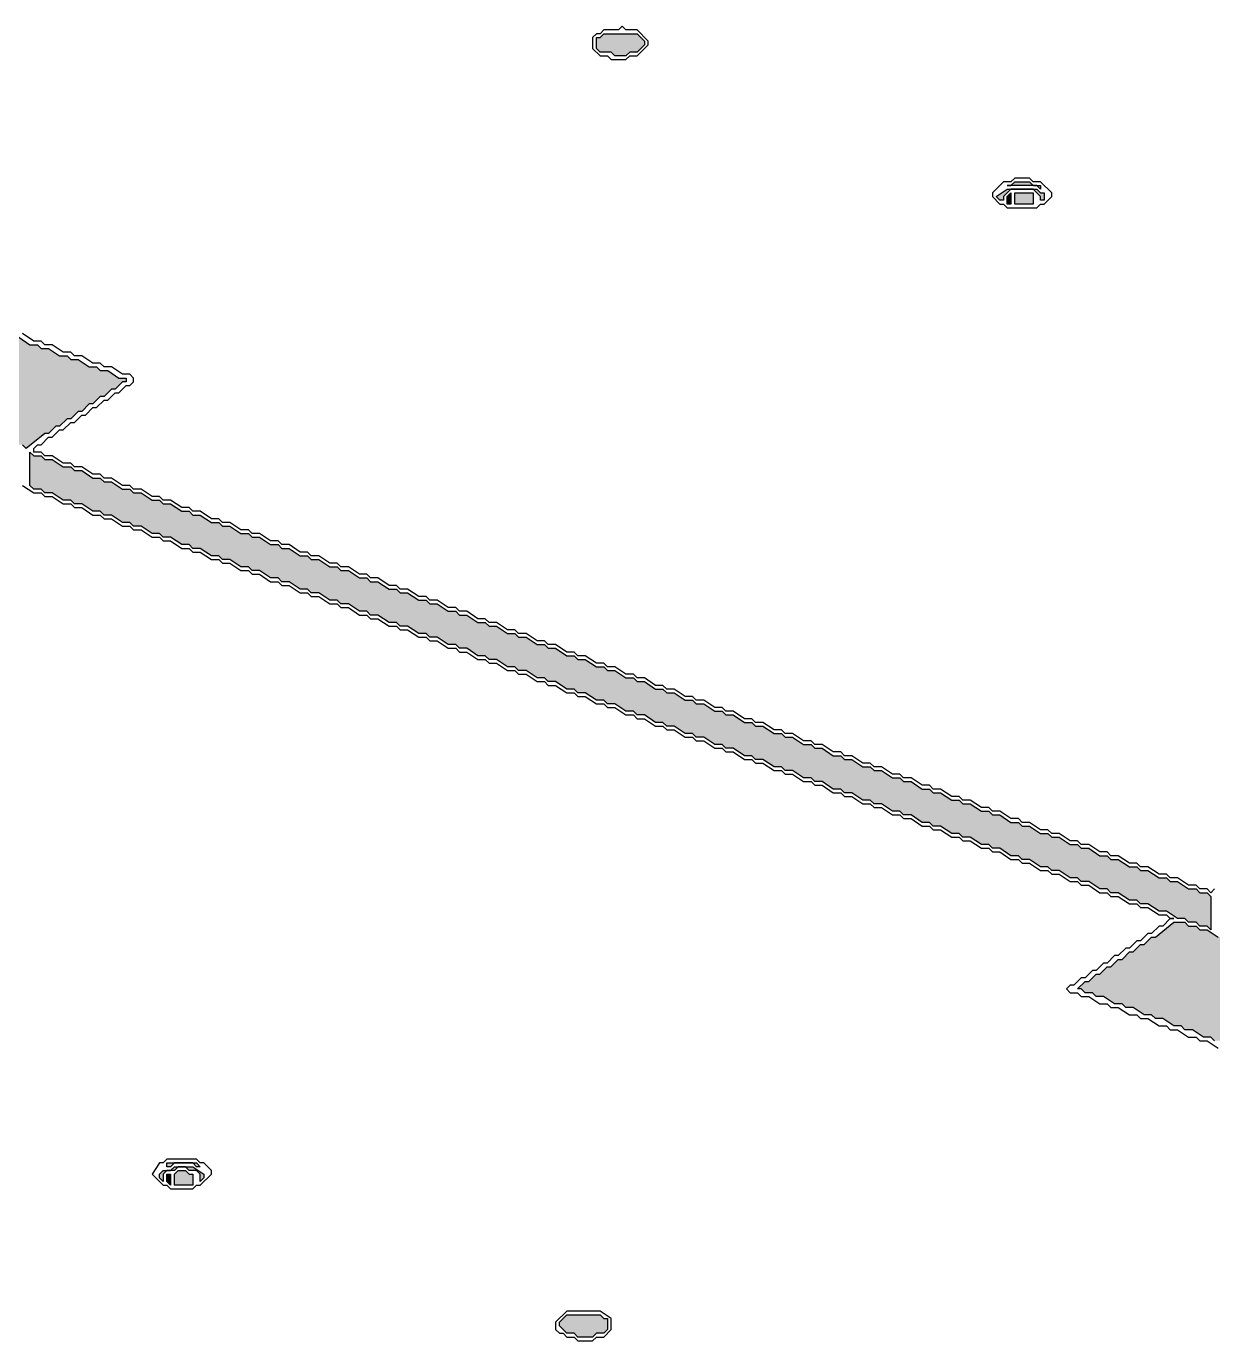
# Model space of a CAD drawing. Header units: millimetres. Extents: x 5 to 252589, y 5 to 415.
# Drawn here: x 435.5 to 462.21, y 324.42 to 354 of the extents above; entities that cross this region are included whole.
import ezdxf

# ---------------------------------------------------------------- set-up
doc = ezdxf.new("R2010")
doc.units = ezdxf.units.MM
doc.layers.add('HATCH', color=8, linetype='Continuous', lineweight=9)
doc.layers.add('OUTLINE', color=7, linetype='Continuous', lineweight=25)

msp = doc.modelspace()

# ---------------------------------------------------------------- hatches: boundary and pattern name
at = {"layer": 'HATCH', "true_color": 0xb9bfc3}
for points in [[(448.33333, 353.5), (448.33333, 353.75), (448.41667, 353.75), (448.5, 353.83333), (449.25, 353.83333), (449.41667, 353.66667), (449.41667, 353.58333), (449.25, 353.41667), (449.08333, 353.41667), (449, 353.33333), (448.75, 353.33333), (448.66667, 353.41667), (448.41667, 353.41667)], [(457.33333, 350.16667), (457.58333, 350.33333), (458.25, 350.33333), (458.33333, 350.25), (458.41667, 350.25), (458.41667, 350.08333), (458.33333, 350.08333), (458.33333, 350.16667), (458.16667, 350.33333), (457.66667, 350.33333), (457.5, 350.16667), (457.5, 350.08333), (457.41667, 350.08333)], [(438.5, 328.08333), (438.5, 328.16667), (438.58333, 328.25), (438.75, 328.25), (438.83333, 328.33333), (439.25, 328.33333), (439.5, 328.16667), (439.5, 328.08333), (439.41667, 328), (439.41667, 328.16667), (439.33333, 328.25), (439.16667, 328.25), (439.08333, 328.33333), (438.91667, 328.33333), (438.83333, 328.25), (438.66667, 328.25), (438.58333, 328.16667), (438.58333, 328)], [(447.5, 324.75), (447.5, 324.83333), (447.66667, 325), (448.41667, 325), (448.5, 324.91667), (448.58333, 324.91667), (448.58333, 324.66667), (448.5, 324.58333), (448.33333, 324.58333), (448.25, 324.5), (447.91667, 324.5), (447.83333, 324.58333), (447.66667, 324.58333)]]:
    msp.add_hatch(color=9, dxfattribs=at).paths.add_polyline_path(points)
at = {"layer": 'HATCH', "true_color": 0xceb089}
for points in [[(437.75, 346), (437.66667, 346), (437.5, 345.83333), (437.41667, 345.83333), (437.25, 345.66667), (437.16667, 345.66667), (437, 345.5), (436.91667, 345.5), (436.75, 345.33333), (436.66667, 345.33333), (436.5, 345.16667), (436.41667, 345.16667), (436.25, 345), (436.16667, 345), (436, 344.83333), (435.91667, 344.83333), (435.5, 344.5), (435.41667, 344.58333), (435.25, 344.58333), (435.16667, 344.66667), (435, 344.66667), (434.75, 344.83333), (434.58333, 344.83333), (434.5, 344.91667), (434.33333, 344.91667), (434.08333, 345.08333), (433.91667, 345.08333), (433.83333, 345.16667), (433.66667, 345.16667), (433.41667, 345.33333), (433.25, 345.33333), (433.16667, 345.41667), (433, 345.41667), (432.75, 345.58333), (432.58333, 345.58333), (432.5, 345.66667), (432.33333, 345.66667), (432.08333, 345.83333), (431.91667, 345.83333), (431.83333, 345.91667), (431.66667, 345.91667), (431.41667, 346.08333), (431.25, 346.08333), (431.16667, 346.16667), (431, 346.16667), (430.75, 346.33333), (430.58333, 346.33333), (430.5, 346.41667), (430.33333, 346.41667), (430.08333, 346.58333), (429.91667, 346.58333), (429.83333, 346.66667), (429.66667, 346.66667), (429.41667, 346.83333), (429.25, 346.83333), (429.16667, 346.91667), (429, 346.91667), (428.75, 347.08333), (428.58333, 347.08333), (428.5, 347.16667), (428.33333, 347.16667), (428.08333, 347.33333), (427.91667, 347.33333), (427.83333, 347.41667), (427.66667, 347.41667), (427.41667, 347.58333), (427.25, 347.58333), (427.16667, 347.66667), (427, 347.66667), (426.75, 347.83333), (426.58333, 347.83333), (426.5, 347.91667), (426.33333, 347.91667), (426.08333, 348.08333), (425.91667, 348.08333), (425.83333, 348.16667), (425.66667, 348.16667), (425.41667, 348.33333), (425.25, 348.33333), (425.16667, 348.41667), (425, 348.41667), (424.75, 348.58333), (424.58333, 348.58333), (424.5, 348.66667), (424.33333, 348.66667), (424.08333, 348.83333), (423.91667, 348.83333), (423.83333, 348.91667), (423.66667, 348.91667), (423.41667, 349.08333), (423.25, 349.08333), (423.16667, 349.16667), (423, 349.16667), (422.75, 349.33333), (422.58333, 349.33333), (422.5, 349.41667), (422.33333, 349.41667), (422.08333, 349.58333), (421.91667, 349.58333), (421.83333, 349.66667), (421.66667, 349.66667), (421.41667, 349.83333), (421.25, 349.83333), (421.16667, 349.91667), (421, 349.91667), (420.75, 350.08333), (420.58333, 350.08333), (420.5, 350.16667), (420.33333, 350.16667), (420.08333, 350.33333), (419.91667, 350.33333), (419.83333, 350.41667), (419.66667, 350.41667), (419.75, 350.5), (419.83333, 350.5), (420, 350.66667), (420.08333, 350.66667), (420.25, 350.83333), (420.33333, 350.83333), (420.5, 351), (420.58333, 351), (420.75, 351.16667), (420.83333, 351.16667), (421, 351.33333), (421.08333, 351.33333), (421.25, 351.5), (421.33333, 351.5), (421.5, 351.66667), (421.58333, 351.66667), (421.75, 351.83333), (421.83333, 351.83333), (422, 352), (422.25, 351.83333), (422.41667, 351.83333), (422.5, 351.75), (422.66667, 351.75), (422.91667, 351.58333), (423.08333, 351.58333), (423.16667, 351.5), (423.33333, 351.5), (423.58333, 351.33333), (423.75, 351.33333), (423.83333, 351.25), (424, 351.25), (424.25, 351.08333), (424.41667, 351.08333), (424.5, 351), (424.66667, 351), (424.91667, 350.83333), (425.08333, 350.83333), (425.16667, 350.75), (425.33333, 350.75), (425.58333, 350.58333), (425.75, 350.58333), (425.83333, 350.5), (426, 350.5), (426.25, 350.33333), (426.41667, 350.33333), (426.5, 350.25), (426.66667, 350.25), (426.91667, 350.08333), (427.08333, 350.08333), (427.16667, 350), (427.33333, 350), (427.58333, 349.83333), (427.75, 349.83333), (427.83333, 349.75), (428, 349.75), (428.25, 349.58333), (428.41667, 349.58333), (428.5, 349.5), (428.66667, 349.5), (428.91667, 349.33333), (429.08333, 349.33333), (429.16667, 349.25), (429.33333, 349.25), (429.58333, 349.08333), (429.75, 349.08333), (429.83333, 349), (430, 349), (430.25, 348.83333), (430.41667, 348.83333), (430.5, 348.75), (430.66667, 348.75), (430.91667, 348.58333), (431.08333, 348.58333), (431.16667, 348.5), (431.33333, 348.5), (431.58333, 348.33333), (431.75, 348.33333), (431.83333, 348.25), (432, 348.25), (432.25, 348.08333), (432.41667, 348.08333), (432.5, 348), (432.66667, 348), (432.91667, 347.83333), (433.08333, 347.83333), (433.16667, 347.75), (433.33333, 347.75), (433.58333, 347.58333), (433.75, 347.58333), (433.83333, 347.5), (434, 347.5), (434.25, 347.33333), (434.41667, 347.33333), (434.5, 347.25), (434.66667, 347.25), (434.91667, 347.08333), (435.08333, 347.08333), (435.16667, 347), (435.33333, 347), (435.58333, 346.83333), (435.75, 346.83333), (435.83333, 346.75), (436, 346.75), (436.25, 346.58333), (436.41667, 346.58333), (436.5, 346.5), (436.66667, 346.5), (436.91667, 346.33333), (437.08333, 346.33333), (437.16667, 346.25), (437.33333, 346.25), (437.58333, 346.08333), (437.75, 346.08333)], [(477.16667, 327.91667), (474.91667, 326.41667), (474.83333, 326.5), (474.66667, 326.5), (474.41667, 326.66667), (474.25, 326.66667), (474.16667, 326.75), (474, 326.75), (473.75, 326.91667), (473.58333, 326.91667), (473.5, 327), (473.33333, 327), (473.08333, 327.16667), (472.91667, 327.16667), (472.83333, 327.25), (472.66667, 327.25), (472.41667, 327.41667), (472.25, 327.41667), (472.16667, 327.5), (472, 327.5), (471.75, 327.66667), (471.58333, 327.66667), (471.5, 327.75), (471.33333, 327.75), (471.08333, 327.91667), (470.91667, 327.91667), (470.83333, 328), (470.66667, 328), (470.41667, 328.16667), (470.25, 328.16667), (470.16667, 328.25), (470, 328.25), (469.75, 328.41667), (469.58333, 328.41667), (469.5, 328.5), (469.33333, 328.5), (469.08333, 328.66667), (468.91667, 328.66667), (468.83333, 328.75), (468.66667, 328.75), (468.41667, 328.91667), (468.25, 328.91667), (468.16667, 329), (468, 329), (467.75, 329.16667), (467.58333, 329.16667), (467.5, 329.25), (467.33333, 329.25), (467.08333, 329.41667), (466.91667, 329.41667), (466.83333, 329.5), (466.66667, 329.5), (466.41667, 329.66667), (466.25, 329.66667), (466.16667, 329.75), (466, 329.75), (465.75, 329.91667), (465.58333, 329.91667), (465.5, 330), (465.33333, 330), (465.08333, 330.16667), (464.91667, 330.16667), (464.83333, 330.25), (464.66667, 330.25), (464.41667, 330.41667), (464.25, 330.41667), (464.16667, 330.5), (464, 330.5), (463.75, 330.66667), (463.58333, 330.66667), (463.5, 330.75), (463.33333, 330.75), (463.08333, 330.91667), (462.91667, 330.91667), (462.83333, 331), (462.66667, 331), (462.41667, 331.16667), (462.25, 331.16667), (462.16667, 331.25), (462, 331.25), (461.75, 331.41667), (461.58333, 331.41667), (461.5, 331.5), (461.33333, 331.5), (461.08333, 331.66667), (460.91667, 331.66667), (460.83333, 331.75), (460.66667, 331.75), (460.41667, 331.91667), (460.25, 331.91667), (460.16667, 332), (460, 332), (459.75, 332.16667), (459.58333, 332.16667), (459.5, 332.25), (459.33333, 332.25), (459.25, 332.33333), (459.16667, 332.33333), (459.33333, 332.5), (459.41667, 332.5), (459.58333, 332.66667), (459.66667, 332.66667), (459.83333, 332.83333), (459.91667, 332.83333), (460.08333, 333), (460.16667, 333), (460.33333, 333.16667), (460.41667, 333.16667), (460.58333, 333.33333), (460.66667, 333.33333), (460.83333, 333.5), (460.91667, 333.5), (461.33333, 333.83333), (461.58333, 333.83333), (461.66667, 333.75), (461.83333, 333.75), (461.91667, 333.66667), (462.08333, 333.66667), (462.33333, 333.5), (462.5, 333.5), (462.58333, 333.41667), (462.75, 333.41667), (463, 333.25), (463.16667, 333.25), (463.25, 333.16667), (463.41667, 333.16667), (463.66667, 333), (463.83333, 333), (463.91667, 332.91667), (464.08333, 332.91667), (464.33333, 332.75), (464.5, 332.75), (464.58333, 332.66667), (464.75, 332.66667), (465, 332.5), (465.16667, 332.5), (465.25, 332.41667), (465.41667, 332.41667), (465.66667, 332.25), (465.83333, 332.25), (465.91667, 332.16667), (466.08333, 332.16667), (466.33333, 332), (466.5, 332), (466.58333, 331.91667), (466.75, 331.91667), (467, 331.75), (467.16667, 331.75), (467.25, 331.66667), (467.41667, 331.66667), (467.66667, 331.5), (467.83333, 331.5), (467.91667, 331.41667), (468.08333, 331.41667), (468.33333, 331.25), (468.5, 331.25), (468.58333, 331.16667), (468.75, 331.16667), (469, 331), (469.16667, 331), (469.25, 330.91667), (469.41667, 330.91667), (469.66667, 330.75), (469.83333, 330.75), (469.91667, 330.66667), (470.08333, 330.66667), (470.33333, 330.5), (470.5, 330.5), (470.58333, 330.41667), (470.75, 330.41667), (471, 330.25), (471.16667, 330.25), (471.25, 330.16667), (471.41667, 330.16667), (471.66667, 330), (471.83333, 330), (471.91667, 329.91667), (472.08333, 329.91667), (472.33333, 329.75), (472.5, 329.75), (472.58333, 329.66667), (472.75, 329.66667), (473, 329.5), (473.16667, 329.5), (473.25, 329.41667), (473.41667, 329.41667), (473.66667, 329.25), (473.83333, 329.25), (473.91667, 329.16667), (474.08333, 329.16667), (474.33333, 329), (474.5, 329), (474.58333, 328.91667), (474.75, 328.91667), (475, 328.75), (475.16667, 328.75), (475.25, 328.66667), (475.41667, 328.66667), (475.66667, 328.5), (475.83333, 328.5), (475.91667, 328.41667), (476.08333, 328.41667), (476.33333, 328.25), (476.5, 328.25), (476.58333, 328.16667), (476.75, 328.16667), (477, 328), (477.16667, 328)]]:
    msp.add_hatch(color=43, dxfattribs=at).paths.add_polyline_path(points)
at = {"layer": 'HATCH', "true_color": 0xbfa37e}
for points in [[(458.33333, 350.33333), (458.25, 350.41667), (457.58333, 350.41667), (457.66667, 350.41667), (457.75, 350.5), (458.08333, 350.5), (458.16667, 350.41667), (458.33333, 350.41667)], [(462.16667, 333.66667), (462.08333, 333.75), (461.91667, 333.75), (461.83333, 333.83333), (461.66667, 333.83333), (461.58333, 333.91667), (461.41667, 333.91667), (461.16667, 334.08333), (461, 334.08333), (460.75, 334.25), (460.58333, 334.25), (460.5, 334.33333), (460.33333, 334.33333), (460.08333, 334.5), (459.91667, 334.5), (459.83333, 334.58333), (459.66667, 334.58333), (459.41667, 334.75), (459.25, 334.75), (459.16667, 334.83333), (459, 334.83333), (458.75, 335), (458.58333, 335), (458.5, 335.08333), (458.33333, 335.08333), (458.08333, 335.25), (457.91667, 335.25), (457.83333, 335.33333), (457.66667, 335.33333), (457.41667, 335.5), (457.25, 335.5), (457.16667, 335.58333), (457, 335.58333), (456.75, 335.75), (456.58333, 335.75), (456.5, 335.83333), (456.33333, 335.83333), (456.08333, 336), (455.91667, 336), (455.83333, 336.08333), (455.66667, 336.08333), (455.41667, 336.25), (455.25, 336.25), (455.16667, 336.33333), (455, 336.33333), (454.75, 336.5), (454.58333, 336.5), (454.5, 336.58333), (454.33333, 336.58333), (454.08333, 336.75), (453.91667, 336.75), (453.83333, 336.83333), (453.66667, 336.83333), (453.41667, 337), (453.25, 337), (453.16667, 337.08333), (453, 337.08333), (452.75, 337.25), (452.58333, 337.25), (452.5, 337.33333), (452.33333, 337.33333), (452.08333, 337.5), (451.91667, 337.5), (451.83333, 337.58333), (451.66667, 337.58333), (451.41667, 337.75), (451.25, 337.75), (451.16667, 337.83333), (451, 337.83333), (450.75, 338), (450.58333, 338), (450.5, 338.08333), (450.33333, 338.08333), (450.08333, 338.25), (449.91667, 338.25), (449.83333, 338.33333), (449.66667, 338.33333), (449.41667, 338.5), (449.25, 338.5), (449.16667, 338.58333), (449, 338.58333), (448.75, 338.75), (448.58333, 338.75), (448.5, 338.83333), (448.33333, 338.83333), (448.08333, 339), (447.91667, 339), (447.83333, 339.08333), (447.66667, 339.08333), (447.41667, 339.25), (447.25, 339.25), (447.16667, 339.33333), (447, 339.33333), (446.75, 339.5), (446.58333, 339.5), (446.5, 339.58333), (446.33333, 339.58333), (446.08333, 339.75), (445.91667, 339.75), (445.83333, 339.83333), (445.66667, 339.83333), (445.41667, 340), (445.25, 340), (445.16667, 340.08333), (445, 340.08333), (444.75, 340.25), (444.58333, 340.25), (444.5, 340.33333), (444.33333, 340.33333), (444.08333, 340.5), (443.91667, 340.5), (443.83333, 340.58333), (443.66667, 340.58333), (443.41667, 340.75), (443.25, 340.75), (443.16667, 340.83333), (443, 340.83333), (442.75, 341), (442.58333, 341), (442.5, 341.08333), (442.33333, 341.08333), (442.08333, 341.25), (441.91667, 341.25), (441.83333, 341.33333), (441.66667, 341.33333), (441.41667, 341.5), (441.25, 341.5), (441.16667, 341.58333), (441, 341.58333), (440.75, 341.75), (440.58333, 341.75), (440.5, 341.83333), (440.33333, 341.83333), (440.08333, 342), (439.91667, 342), (439.83333, 342.08333), (439.66667, 342.08333), (439.41667, 342.25), (439.25, 342.25), (439.16667, 342.33333), (439, 342.33333), (438.75, 342.5), (438.58333, 342.5), (438.5, 342.58333), (438.33333, 342.58333), (438.08333, 342.75), (437.91667, 342.75), (437.83333, 342.83333), (437.66667, 342.83333), (437.41667, 343), (437.25, 343), (437.16667, 343.08333), (437, 343.08333), (436.75, 343.25), (436.58333, 343.25), (436.5, 343.33333), (436.33333, 343.33333), (436.08333, 343.5), (435.91667, 343.5), (435.83333, 343.58333), (435.66667, 343.58333), (435.58333, 343.66667), (435.58333, 344.41667), (435.66667, 344.33333), (435.83333, 344.33333), (435.91667, 344.25), (436.08333, 344.25), (436.33333, 344.08333), (436.5, 344.08333), (436.58333, 344), (436.75, 344), (437, 343.83333), (437.16667, 343.83333), (437.25, 343.75), (437.41667, 343.75), (437.66667, 343.58333), (437.83333, 343.58333), (437.91667, 343.5), (438.08333, 343.5), (438.33333, 343.33333), (438.5, 343.33333), (438.58333, 343.25), (438.75, 343.25), (439, 343.08333), (439.16667, 343.08333), (439.25, 343), (439.41667, 343), (439.66667, 342.83333), (439.83333, 342.83333), (439.91667, 342.75), (440.08333, 342.75), (440.33333, 342.58333), (440.5, 342.58333), (440.58333, 342.5), (440.75, 342.5), (441, 342.33333), (441.16667, 342.33333), (441.25, 342.25), (441.41667, 342.25), (441.66667, 342.08333), (441.83333, 342.08333), (441.91667, 342), (442.08333, 342), (442.33333, 341.83333), (442.5, 341.83333), (442.58333, 341.75), (442.75, 341.75), (443, 341.58333), (443.16667, 341.58333), (443.25, 341.5), (443.41667, 341.5), (443.66667, 341.33333), (443.83333, 341.33333), (443.91667, 341.25), (444.08333, 341.25), (444.33333, 341.08333), (444.5, 341.08333), (444.58333, 341), (444.75, 341), (445, 340.83333), (445.16667, 340.83333), (445.25, 340.75), (445.41667, 340.75), (445.66667, 340.58333), (445.83333, 340.58333), (445.91667, 340.5), (446.08333, 340.5), (446.33333, 340.33333), (446.5, 340.33333), (446.58333, 340.25), (446.75, 340.25), (447, 340.08333), (447.16667, 340.08333), (447.25, 340), (447.41667, 340), (447.66667, 339.83333), (447.83333, 339.83333), (447.91667, 339.75), (448.08333, 339.75), (448.33333, 339.58333), (448.5, 339.58333), (448.58333, 339.5), (448.75, 339.5), (449, 339.33333), (449.16667, 339.33333), (449.25, 339.25), (449.41667, 339.25), (449.66667, 339.08333), (449.83333, 339.08333), (449.91667, 339), (450.08333, 339), (450.33333, 338.83333), (450.5, 338.83333), (450.58333, 338.75), (450.75, 338.75), (451, 338.58333), (451.16667, 338.58333), (451.25, 338.5), (451.41667, 338.5), (451.66667, 338.33333), (451.83333, 338.33333), (451.91667, 338.25), (452.08333, 338.25), (452.33333, 338.08333), (452.5, 338.08333), (452.58333, 338), (452.75, 338), (453, 337.83333), (453.16667, 337.83333), (453.25, 337.75), (453.41667, 337.75), (453.66667, 337.58333), (453.83333, 337.58333), (453.91667, 337.5), (454.08333, 337.5), (454.33333, 337.33333), (454.5, 337.33333), (454.58333, 337.25), (454.75, 337.25), (455, 337.08333), (455.16667, 337.08333), (455.25, 337), (455.41667, 337), (455.66667, 336.83333), (455.83333, 336.83333), (455.91667, 336.75), (456.08333, 336.75), (456.33333, 336.58333), (456.5, 336.58333), (456.58333, 336.5), (456.75, 336.5), (457, 336.33333), (457.16667, 336.33333), (457.25, 336.25), (457.41667, 336.25), (457.66667, 336.08333), (457.83333, 336.08333), (457.91667, 336), (458.08333, 336), (458.33333, 335.83333), (458.5, 335.83333), (458.58333, 335.75), (458.75, 335.75), (459, 335.58333), (459.16667, 335.58333), (459.25, 335.5), (459.41667, 335.5), (459.66667, 335.33333), (459.83333, 335.33333), (459.91667, 335.25), (460.08333, 335.25), (460.33333, 335.08333), (460.5, 335.08333), (460.58333, 335), (460.75, 335), (461, 334.83333), (461.16667, 334.83333), (461.25, 334.75), (461.41667, 334.75), (461.66667, 334.58333), (461.83333, 334.58333), (461.91667, 334.5), (462.08333, 334.5), (462.16667, 334.41667)], [(438.66667, 328.41667), (439.33333, 328.41667), (439.41667, 328.33333), (439.33333, 328.33333), (439.25, 328.41667), (438.83333, 328.41667), (438.75, 328.33333), (438.66667, 328.33333)]]:
    msp.add_hatch(color=33, dxfattribs=at).paths.add_polyline_path(points)
at = {"layer": 'HATCH', "true_color": 0xa6abaf}
for points in [[(457.58333, 350), (457.58333, 350.16667), (457.66667, 350.25), (457.66667, 350)], [(438.75, 327.91667), (438.66667, 328), (438.66667, 328.16667), (438.75, 328.16667)]]:
    msp.add_hatch(color=253, dxfattribs=at).paths.add_polyline_path(points)
at = {"layer": 'HATCH', "true_color": 0xabb0b4}
for points in [[(457.75, 350), (457.75, 350.25), (458.16667, 350.25), (458.16667, 350)], [(438.83333, 327.91667), (438.83333, 328.16667), (438.91667, 328.25), (439.08333, 328.25), (439.16667, 328.16667), (439.25, 328.16667), (439.25, 327.91667)]]:
    msp.add_hatch(color=253, dxfattribs=at).paths.add_polyline_path(points)

# ---------------------------------------------------------------- linework, layer by layer
at = {"layer": 'OUTLINE', "color": 139, "true_color": 0x42544a}
for points in [[(448.25, 353.5), (448.41667, 353.33333), (448.58333, 353.33333), (448.66667, 353.25), (449, 353.25), (449.08333, 353.33333), (449.25, 353.33333), (449.5, 353.58333), (449.5, 353.66667), (449.25, 353.91667), (449, 353.91667), (448.91667, 354), (448.83333, 353.91667), (448.5, 353.91667), (448.41667, 353.83333), (448.33333, 353.83333), (448.25, 353.75)], [(448.33333, 353.5), (448.33333, 353.75), (448.41667, 353.75), (448.5, 353.83333), (449.25, 353.83333), (449.41667, 353.66667), (449.41667, 353.58333), (449.25, 353.41667), (449.08333, 353.41667), (449, 353.33333), (448.75, 353.33333), (448.66667, 353.41667), (448.41667, 353.41667)], [(457.25, 350.16667), (457.41667, 350), (457.5, 350), (457.58333, 349.91667), (458.25, 349.91667), (458.33333, 350), (458.41667, 350), (458.58333, 350.16667), (458.58333, 350.25), (458.33333, 350.5), (458.16667, 350.5), (458.08333, 350.58333), (457.75, 350.58333), (457.66667, 350.5), (457.5, 350.5), (457.25, 350.25)], [(457.33333, 350.16667), (457.58333, 350.33333), (458.25, 350.33333), (458.33333, 350.25), (458.41667, 350.25), (458.41667, 350.08333), (458.33333, 350.08333), (458.33333, 350.16667), (458.16667, 350.33333), (457.66667, 350.33333), (457.5, 350.16667), (457.5, 350.08333), (457.41667, 350.08333)], [(458.33333, 350.33333), (458.25, 350.41667), (457.58333, 350.41667), (457.66667, 350.41667), (457.75, 350.5), (458.08333, 350.5), (458.16667, 350.41667), (458.33333, 350.41667)], [(457.58333, 350), (457.58333, 350.16667), (457.66667, 350.25), (457.66667, 350)], [(457.75, 350), (457.75, 350.25), (458.16667, 350.25), (458.16667, 350)], [(462.16667, 333.66667), (462.08333, 333.75), (461.91667, 333.75), (461.83333, 333.83333), (461.66667, 333.83333), (461.58333, 333.91667), (461.41667, 333.91667), (461.16667, 334.08333), (461, 334.08333), (460.75, 334.25), (460.58333, 334.25), (460.5, 334.33333), (460.33333, 334.33333), (460.08333, 334.5), (459.91667, 334.5), (459.83333, 334.58333), (459.66667, 334.58333), (459.41667, 334.75), (459.25, 334.75), (459.16667, 334.83333), (459, 334.83333), (458.75, 335), (458.58333, 335), (458.5, 335.08333), (458.33333, 335.08333), (458.08333, 335.25), (457.91667, 335.25), (457.83333, 335.33333), (457.66667, 335.33333), (457.41667, 335.5), (457.25, 335.5), (457.16667, 335.58333), (457, 335.58333), (456.75, 335.75), (456.58333, 335.75), (456.5, 335.83333), (456.33333, 335.83333), (456.08333, 336), (455.91667, 336), (455.83333, 336.08333), (455.66667, 336.08333), (455.41667, 336.25), (455.25, 336.25), (455.16667, 336.33333), (455, 336.33333), (454.75, 336.5), (454.58333, 336.5), (454.5, 336.58333), (454.33333, 336.58333), (454.08333, 336.75), (453.91667, 336.75), (453.83333, 336.83333), (453.66667, 336.83333), (453.41667, 337), (453.25, 337), (453.16667, 337.08333), (453, 337.08333), (452.75, 337.25), (452.58333, 337.25), (452.5, 337.33333), (452.33333, 337.33333), (452.08333, 337.5), (451.91667, 337.5), (451.83333, 337.58333), (451.66667, 337.58333), (451.41667, 337.75), (451.25, 337.75), (451.16667, 337.83333), (451, 337.83333), (450.75, 338), (450.58333, 338), (450.5, 338.08333), (450.33333, 338.08333), (450.08333, 338.25), (449.91667, 338.25), (449.83333, 338.33333), (449.66667, 338.33333), (449.41667, 338.5), (449.25, 338.5), (449.16667, 338.58333), (449, 338.58333), (448.75, 338.75), (448.58333, 338.75), (448.5, 338.83333), (448.33333, 338.83333), (448.08333, 339), (447.91667, 339), (447.83333, 339.08333), (447.66667, 339.08333), (447.41667, 339.25), (447.25, 339.25), (447.16667, 339.33333), (447, 339.33333), (446.75, 339.5), (446.58333, 339.5), (446.5, 339.58333), (446.33333, 339.58333), (446.08333, 339.75), (445.91667, 339.75), (445.83333, 339.83333), (445.66667, 339.83333), (445.41667, 340), (445.25, 340), (445.16667, 340.08333), (445, 340.08333), (444.75, 340.25), (444.58333, 340.25), (444.5, 340.33333), (444.33333, 340.33333), (444.08333, 340.5), (443.91667, 340.5), (443.83333, 340.58333), (443.66667, 340.58333), (443.41667, 340.75), (443.25, 340.75), (443.16667, 340.83333), (443, 340.83333), (442.75, 341), (442.58333, 341), (442.5, 341.08333), (442.33333, 341.08333), (442.08333, 341.25), (441.91667, 341.25), (441.83333, 341.33333), (441.66667, 341.33333), (441.41667, 341.5), (441.25, 341.5), (441.16667, 341.58333), (441, 341.58333), (440.75, 341.75), (440.58333, 341.75), (440.5, 341.83333), (440.33333, 341.83333), (440.08333, 342), (439.91667, 342), (439.83333, 342.08333), (439.66667, 342.08333), (439.41667, 342.25), (439.25, 342.25), (439.16667, 342.33333), (439, 342.33333), (438.75, 342.5), (438.58333, 342.5), (438.5, 342.58333), (438.33333, 342.58333), (438.08333, 342.75), (437.91667, 342.75), (437.83333, 342.83333), (437.66667, 342.83333), (437.41667, 343), (437.25, 343), (437.16667, 343.08333), (437, 343.08333), (436.75, 343.25), (436.58333, 343.25), (436.5, 343.33333), (436.33333, 343.33333), (436.08333, 343.5), (435.91667, 343.5), (435.83333, 343.58333), (435.66667, 343.58333), (435.58333, 343.66667), (435.58333, 344.41667), (435.66667, 344.33333), (435.83333, 344.33333), (435.91667, 344.25), (436.08333, 344.25), (436.33333, 344.08333), (436.5, 344.08333), (436.58333, 344), (436.75, 344), (437, 343.83333), (437.16667, 343.83333), (437.25, 343.75), (437.41667, 343.75), (437.66667, 343.58333), (437.83333, 343.58333), (437.91667, 343.5), (438.08333, 343.5), (438.33333, 343.33333), (438.5, 343.33333), (438.58333, 343.25), (438.75, 343.25), (439, 343.08333), (439.16667, 343.08333), (439.25, 343), (439.41667, 343), (439.66667, 342.83333), (439.83333, 342.83333), (439.91667, 342.75), (440.08333, 342.75), (440.33333, 342.58333), (440.5, 342.58333), (440.58333, 342.5), (440.75, 342.5), (441, 342.33333), (441.16667, 342.33333), (441.25, 342.25), (441.41667, 342.25), (441.66667, 342.08333), (441.83333, 342.08333), (441.91667, 342), (442.08333, 342), (442.33333, 341.83333), (442.5, 341.83333), (442.58333, 341.75), (442.75, 341.75), (443, 341.58333), (443.16667, 341.58333), (443.25, 341.5), (443.41667, 341.5), (443.66667, 341.33333), (443.83333, 341.33333), (443.91667, 341.25), (444.08333, 341.25), (444.33333, 341.08333), (444.5, 341.08333), (444.58333, 341), (444.75, 341), (445, 340.83333), (445.16667, 340.83333), (445.25, 340.75), (445.41667, 340.75), (445.66667, 340.58333), (445.83333, 340.58333), (445.91667, 340.5), (446.08333, 340.5), (446.33333, 340.33333), (446.5, 340.33333), (446.58333, 340.25), (446.75, 340.25), (447, 340.08333), (447.16667, 340.08333), (447.25, 340), (447.41667, 340), (447.66667, 339.83333), (447.83333, 339.83333), (447.91667, 339.75), (448.08333, 339.75), (448.33333, 339.58333), (448.5, 339.58333), (448.58333, 339.5), (448.75, 339.5), (449, 339.33333), (449.16667, 339.33333), (449.25, 339.25), (449.41667, 339.25), (449.66667, 339.08333), (449.83333, 339.08333), (449.91667, 339), (450.08333, 339), (450.33333, 338.83333), (450.5, 338.83333), (450.58333, 338.75), (450.75, 338.75), (451, 338.58333), (451.16667, 338.58333), (451.25, 338.5), (451.41667, 338.5), (451.66667, 338.33333), (451.83333, 338.33333), (451.91667, 338.25), (452.08333, 338.25), (452.33333, 338.08333), (452.5, 338.08333), (452.58333, 338), (452.75, 338), (453, 337.83333), (453.16667, 337.83333), (453.25, 337.75), (453.41667, 337.75), (453.66667, 337.58333), (453.83333, 337.58333), (453.91667, 337.5), (454.08333, 337.5), (454.33333, 337.33333), (454.5, 337.33333), (454.58333, 337.25), (454.75, 337.25), (455, 337.08333), (455.16667, 337.08333), (455.25, 337), (455.41667, 337), (455.66667, 336.83333), (455.83333, 336.83333), (455.91667, 336.75), (456.08333, 336.75), (456.33333, 336.58333), (456.5, 336.58333), (456.58333, 336.5), (456.75, 336.5), (457, 336.33333), (457.16667, 336.33333), (457.25, 336.25), (457.41667, 336.25), (457.66667, 336.08333), (457.83333, 336.08333), (457.91667, 336), (458.08333, 336), (458.33333, 335.83333), (458.5, 335.83333), (458.58333, 335.75), (458.75, 335.75), (459, 335.58333), (459.16667, 335.58333), (459.25, 335.5), (459.41667, 335.5), (459.66667, 335.33333), (459.83333, 335.33333), (459.91667, 335.25), (460.08333, 335.25), (460.33333, 335.08333), (460.5, 335.08333), (460.58333, 335), (460.75, 335), (461, 334.83333), (461.16667, 334.83333), (461.25, 334.75), (461.41667, 334.75), (461.66667, 334.58333), (461.83333, 334.58333), (461.91667, 334.5), (462.08333, 334.5), (462.16667, 334.41667)], [(438.33333, 328.16667), (438.58333, 327.91667), (438.66667, 327.91667), (438.75, 327.83333), (439.25, 327.83333), (439.33333, 327.91667), (439.41667, 327.91667), (439.66667, 328.16667), (439.66667, 328.25), (439.5, 328.41667), (439.41667, 328.41667), (439.33333, 328.5), (438.66667, 328.5), (438.58333, 328.41667), (438.5, 328.41667)], [(438.66667, 328.41667), (439.33333, 328.41667), (439.41667, 328.33333), (439.33333, 328.33333), (439.25, 328.41667), (438.83333, 328.41667), (438.75, 328.33333), (438.66667, 328.33333)], [(438.5, 328.08333), (438.5, 328.16667), (438.58333, 328.25), (438.75, 328.25), (438.83333, 328.33333), (439.25, 328.33333), (439.5, 328.16667), (439.5, 328.08333), (439.41667, 328), (439.41667, 328.16667), (439.33333, 328.25), (439.16667, 328.25), (439.08333, 328.33333), (438.91667, 328.33333), (438.83333, 328.25), (438.66667, 328.25), (438.58333, 328.16667), (438.58333, 328)], [(438.75, 327.91667), (438.66667, 328), (438.66667, 328.16667), (438.75, 328.16667)], [(438.83333, 327.91667), (438.83333, 328.16667), (438.91667, 328.25), (439.08333, 328.25), (439.16667, 328.16667), (439.25, 328.16667), (439.25, 327.91667)], [(447.41667, 324.66667), (447.5, 324.58333), (447.58333, 324.58333), (447.66667, 324.5), (447.83333, 324.5), (447.91667, 324.41667), (448.25, 324.41667), (448.33333, 324.5), (448.5, 324.5), (448.66667, 324.66667), (448.66667, 324.91667), (448.41667, 325.08333), (447.66667, 325.08333), (447.41667, 324.83333)], [(447.5, 324.75), (447.5, 324.83333), (447.66667, 325), (448.41667, 325), (448.5, 324.91667), (448.58333, 324.91667), (448.58333, 324.66667), (448.5, 324.58333), (448.33333, 324.58333), (448.25, 324.5), (447.91667, 324.5), (447.83333, 324.58333), (447.66667, 324.58333)]]:
    msp.add_lwpolyline(points, close=True, dxfattribs=at)
for points in [[(462.25, 334.58333), (462.16667, 334.5), (462.08333, 334.58333), (461.91667, 334.58333), (461.83333, 334.66667), (461.66667, 334.66667), (461.41667, 334.83333), (461.25, 334.83333), (461.16667, 334.91667), (461, 334.91667), (460.75, 335.08333), (460.58333, 335.08333), (460.5, 335.16667), (460.33333, 335.16667), (460.08333, 335.33333), (459.91667, 335.33333), (459.83333, 335.41667), (459.66667, 335.41667), (459.41667, 335.58333), (459.25, 335.58333), (459.16667, 335.66667), (459, 335.66667), (458.75, 335.83333), (458.58333, 335.83333), (458.5, 335.91667), (458.33333, 335.91667), (458.08333, 336.08333), (457.91667, 336.08333), (457.83333, 336.16667), (457.66667, 336.16667), (457.41667, 336.33333), (457.25, 336.33333), (457.16667, 336.41667), (457, 336.41667), (456.75, 336.58333), (456.58333, 336.58333), (456.5, 336.66667), (456.33333, 336.66667), (456.08333, 336.83333), (455.91667, 336.83333), (455.83333, 336.91667), (455.66667, 336.91667), (455.41667, 337.08333), (455.25, 337.08333), (455.16667, 337.16667), (455, 337.16667), (454.75, 337.33333), (454.58333, 337.33333), (454.5, 337.41667), (454.33333, 337.41667), (454.08333, 337.58333), (453.91667, 337.58333), (453.83333, 337.66667), (453.66667, 337.66667), (453.41667, 337.83333), (453.25, 337.83333), (453.16667, 337.91667), (453, 337.91667), (452.75, 338.08333), (452.58333, 338.08333), (452.5, 338.16667), (452.33333, 338.16667), (452.08333, 338.33333), (451.91667, 338.33333), (451.83333, 338.41667), (451.66667, 338.41667), (451.41667, 338.58333), (451.25, 338.58333), (451.16667, 338.66667), (451, 338.66667), (450.75, 338.83333), (450.58333, 338.83333), (450.5, 338.91667), (450.33333, 338.91667), (450.08333, 339.08333), (449.91667, 339.08333), (449.83333, 339.16667), (449.66667, 339.16667), (449.41667, 339.33333), (449.25, 339.33333), (449.16667, 339.41667), (449, 339.41667), (448.75, 339.58333), (448.58333, 339.58333), (448.5, 339.66667), (448.33333, 339.66667), (448.08333, 339.83333), (447.91667, 339.83333), (447.83333, 339.91667), (447.66667, 339.91667), (447.41667, 340.08333), (447.25, 340.08333), (447.16667, 340.16667), (447, 340.16667), (446.75, 340.33333), (446.58333, 340.33333), (446.5, 340.41667), (446.33333, 340.41667), (446.08333, 340.58333), (445.91667, 340.58333), (445.83333, 340.66667), (445.66667, 340.66667), (445.41667, 340.83333), (445.25, 340.83333), (445.16667, 340.91667), (445, 340.91667), (444.75, 341.08333), (444.58333, 341.08333), (444.5, 341.16667), (444.33333, 341.16667), (444.08333, 341.33333), (443.91667, 341.33333), (443.83333, 341.41667), (443.66667, 341.41667), (443.41667, 341.58333), (443.25, 341.58333), (443.16667, 341.66667), (443, 341.66667), (442.75, 341.83333), (442.58333, 341.83333), (442.5, 341.91667), (442.33333, 341.91667), (442.08333, 342.08333), (441.91667, 342.08333), (441.83333, 342.16667), (441.66667, 342.16667), (441.41667, 342.33333), (441.25, 342.33333), (441.16667, 342.41667), (441, 342.41667), (440.75, 342.58333), (440.58333, 342.58333), (440.5, 342.66667), (440.33333, 342.66667), (440.08333, 342.83333), (439.91667, 342.83333), (439.83333, 342.91667), (439.66667, 342.91667), (439.41667, 343.08333), (439.25, 343.08333), (439.16667, 343.16667), (439, 343.16667), (438.75, 343.33333), (438.58333, 343.33333), (438.5, 343.41667), (438.33333, 343.41667), (438.08333, 343.58333), (437.91667, 343.58333), (437.83333, 343.66667), (437.66667, 343.66667), (437.41667, 343.83333), (437.25, 343.83333), (437.16667, 343.91667), (437, 343.91667), (436.75, 344.08333), (436.58333, 344.08333), (436.5, 344.16667), (436.33333, 344.16667), (436.08333, 344.33333), (435.91667, 344.33333), (435.83333, 344.41667), (435.66667, 344.41667), (435.66667, 344.5), (435.75, 344.58333), (435.83333, 344.58333), (436, 344.75), (436.08333, 344.75), (436.25, 344.91667), (436.33333, 344.91667), (436.5, 345.08333), (436.58333, 345.08333), (436.75, 345.25), (436.83333, 345.25), (437, 345.41667), (437.08333, 345.41667), (437.25, 345.58333), (437.33333, 345.58333), (437.5, 345.75), (437.58333, 345.75), (437.75, 345.91667), (437.83333, 345.91667), (437.91667, 346), (437.91667, 346.08333), (437.83333, 346.16667), (437.66667, 346.16667), (437.41667, 346.33333), (437.25, 346.33333), (437.16667, 346.41667), (437, 346.41667), (436.75, 346.58333), (436.58333, 346.58333), (436.5, 346.66667), (436.33333, 346.66667), (436.08333, 346.83333), (435.91667, 346.83333), (435.83333, 346.91667), (435.66667, 346.91667), (435.41667, 347.08333)], [(435.33333, 347), (435.58333, 346.83333), (435.75, 346.83333), (435.83333, 346.75), (436, 346.75), (436.25, 346.58333), (436.41667, 346.58333), (436.5, 346.5), (436.66667, 346.5), (436.91667, 346.33333), (437.08333, 346.33333), (437.16667, 346.25), (437.33333, 346.25), (437.58333, 346.08333), (437.75, 346.08333), (437.75, 346), (437.66667, 346), (437.5, 345.83333), (437.41667, 345.83333), (437.25, 345.66667), (437.16667, 345.66667), (437, 345.5), (436.91667, 345.5), (436.75, 345.33333), (436.66667, 345.33333), (436.5, 345.16667), (436.41667, 345.16667), (436.25, 345), (436.16667, 345), (436, 344.83333), (435.91667, 344.83333), (435.5, 344.5), (435.41667, 344.58333)], [(435.41667, 343.66667), (435.66667, 343.5), (435.83333, 343.5), (435.91667, 343.41667), (436.08333, 343.41667), (436.33333, 343.25), (436.5, 343.25), (436.58333, 343.16667), (436.75, 343.16667), (437, 343), (437.16667, 343), (437.25, 342.91667), (437.41667, 342.91667), (437.66667, 342.75), (437.83333, 342.75), (437.91667, 342.66667), (438.08333, 342.66667), (438.33333, 342.5), (438.5, 342.5), (438.58333, 342.41667), (438.75, 342.41667), (439, 342.25), (439.16667, 342.25), (439.25, 342.16667), (439.41667, 342.16667), (439.66667, 342), (439.83333, 342), (439.91667, 341.91667), (440.08333, 341.91667), (440.33333, 341.75), (440.5, 341.75), (440.58333, 341.66667), (440.75, 341.66667), (441, 341.5), (441.16667, 341.5), (441.25, 341.41667), (441.41667, 341.41667), (441.66667, 341.25), (441.83333, 341.25), (441.91667, 341.16667), (442.08333, 341.16667), (442.33333, 341), (442.5, 341), (442.58333, 340.91667), (442.75, 340.91667), (443, 340.75), (443.16667, 340.75), (443.25, 340.66667), (443.41667, 340.66667), (443.66667, 340.5), (443.83333, 340.5), (443.91667, 340.41667), (444.08333, 340.41667), (444.33333, 340.25), (444.5, 340.25), (444.58333, 340.16667), (444.75, 340.16667), (445, 340), (445.16667, 340), (445.25, 339.91667), (445.41667, 339.91667), (445.66667, 339.75), (445.83333, 339.75), (445.91667, 339.66667), (446.08333, 339.66667), (446.33333, 339.5), (446.5, 339.5), (446.58333, 339.41667), (446.75, 339.41667), (447, 339.25), (447.16667, 339.25), (447.25, 339.16667), (447.41667, 339.16667), (447.66667, 339), (447.83333, 339), (447.91667, 338.91667), (448.08333, 338.91667), (448.33333, 338.75), (448.5, 338.75), (448.58333, 338.66667), (448.75, 338.66667), (449, 338.5), (449.16667, 338.5), (449.25, 338.41667), (449.41667, 338.41667), (449.66667, 338.25), (449.83333, 338.25), (449.91667, 338.16667), (450.08333, 338.16667), (450.33333, 338), (450.5, 338), (450.58333, 337.91667), (450.75, 337.91667), (451, 337.75), (451.16667, 337.75), (451.25, 337.66667), (451.41667, 337.66667), (451.66667, 337.5), (451.83333, 337.5), (451.91667, 337.41667), (452.08333, 337.41667), (452.33333, 337.25), (452.5, 337.25), (452.58333, 337.16667), (452.75, 337.16667), (453, 337), (453.16667, 337), (453.25, 336.91667), (453.41667, 336.91667), (453.66667, 336.75), (453.83333, 336.75), (453.91667, 336.66667), (454.08333, 336.66667), (454.33333, 336.5), (454.5, 336.5), (454.58333, 336.41667), (454.75, 336.41667), (455, 336.25), (455.16667, 336.25), (455.25, 336.16667), (455.41667, 336.16667), (455.66667, 336), (455.83333, 336), (455.91667, 335.91667), (456.08333, 335.91667), (456.33333, 335.75), (456.5, 335.75), (456.58333, 335.66667), (456.75, 335.66667), (457, 335.5), (457.16667, 335.5), (457.25, 335.41667), (457.41667, 335.41667), (457.66667, 335.25), (457.83333, 335.25), (457.91667, 335.16667), (458.08333, 335.16667), (458.33333, 335), (458.5, 335), (458.58333, 334.91667), (458.75, 334.91667), (459, 334.75), (459.16667, 334.75), (459.25, 334.66667), (459.41667, 334.66667), (459.66667, 334.5), (459.83333, 334.5), (459.91667, 334.41667), (460.08333, 334.41667), (460.33333, 334.25), (460.5, 334.25), (460.58333, 334.16667), (460.75, 334.16667), (461, 334), (461.16667, 334), (461.25, 333.91667), (461.33333, 333.91667), (461.25, 333.91667), (461.08333, 333.75), (461, 333.75), (460.83333, 333.58333), (460.75, 333.58333), (460.58333, 333.41667), (460.5, 333.41667), (460.33333, 333.25), (460.25, 333.25), (460.08333, 333.08333), (460, 333.08333), (459.83333, 332.91667), (459.75, 332.91667), (459.58333, 332.75), (459.5, 332.75), (459.33333, 332.58333), (459.25, 332.58333), (459.08333, 332.41667), (459, 332.41667), (458.91667, 332.33333), (459, 332.25), (459.16667, 332.25), (459.25, 332.16667), (459.41667, 332.16667), (459.66667, 332), (459.83333, 332), (459.91667, 331.91667), (460.08333, 331.91667), (460.33333, 331.75), (460.5, 331.75), (460.58333, 331.66667), (460.75, 331.66667), (461, 331.5), (461.16667, 331.5), (461.25, 331.41667), (461.41667, 331.41667), (461.66667, 331.25), (461.83333, 331.25), (461.91667, 331.16667), (462.08333, 331.16667), (462.33333, 331)], [(462.25, 331.16667), (462.16667, 331.25), (462, 331.25), (461.75, 331.41667), (461.58333, 331.41667), (461.5, 331.5), (461.33333, 331.5), (461.08333, 331.66667), (460.91667, 331.66667), (460.83333, 331.75), (460.66667, 331.75), (460.41667, 331.91667), (460.25, 331.91667), (460.16667, 332), (460, 332), (459.75, 332.16667), (459.58333, 332.16667), (459.5, 332.25), (459.33333, 332.25), (459.25, 332.33333), (459.16667, 332.33333), (459.33333, 332.5), (459.41667, 332.5), (459.58333, 332.66667), (459.66667, 332.66667), (459.83333, 332.83333), (459.91667, 332.83333), (460.08333, 333), (460.16667, 333), (460.33333, 333.16667), (460.41667, 333.16667), (460.58333, 333.33333), (460.66667, 333.33333), (460.83333, 333.5), (460.91667, 333.5), (461.33333, 333.83333), (461.58333, 333.83333), (461.66667, 333.75), (461.83333, 333.75), (461.91667, 333.66667), (462.08333, 333.66667), (462.33333, 333.5)]]:
    msp.add_lwpolyline(points, dxfattribs=at)

doc.saveas('drawing.dxf')
